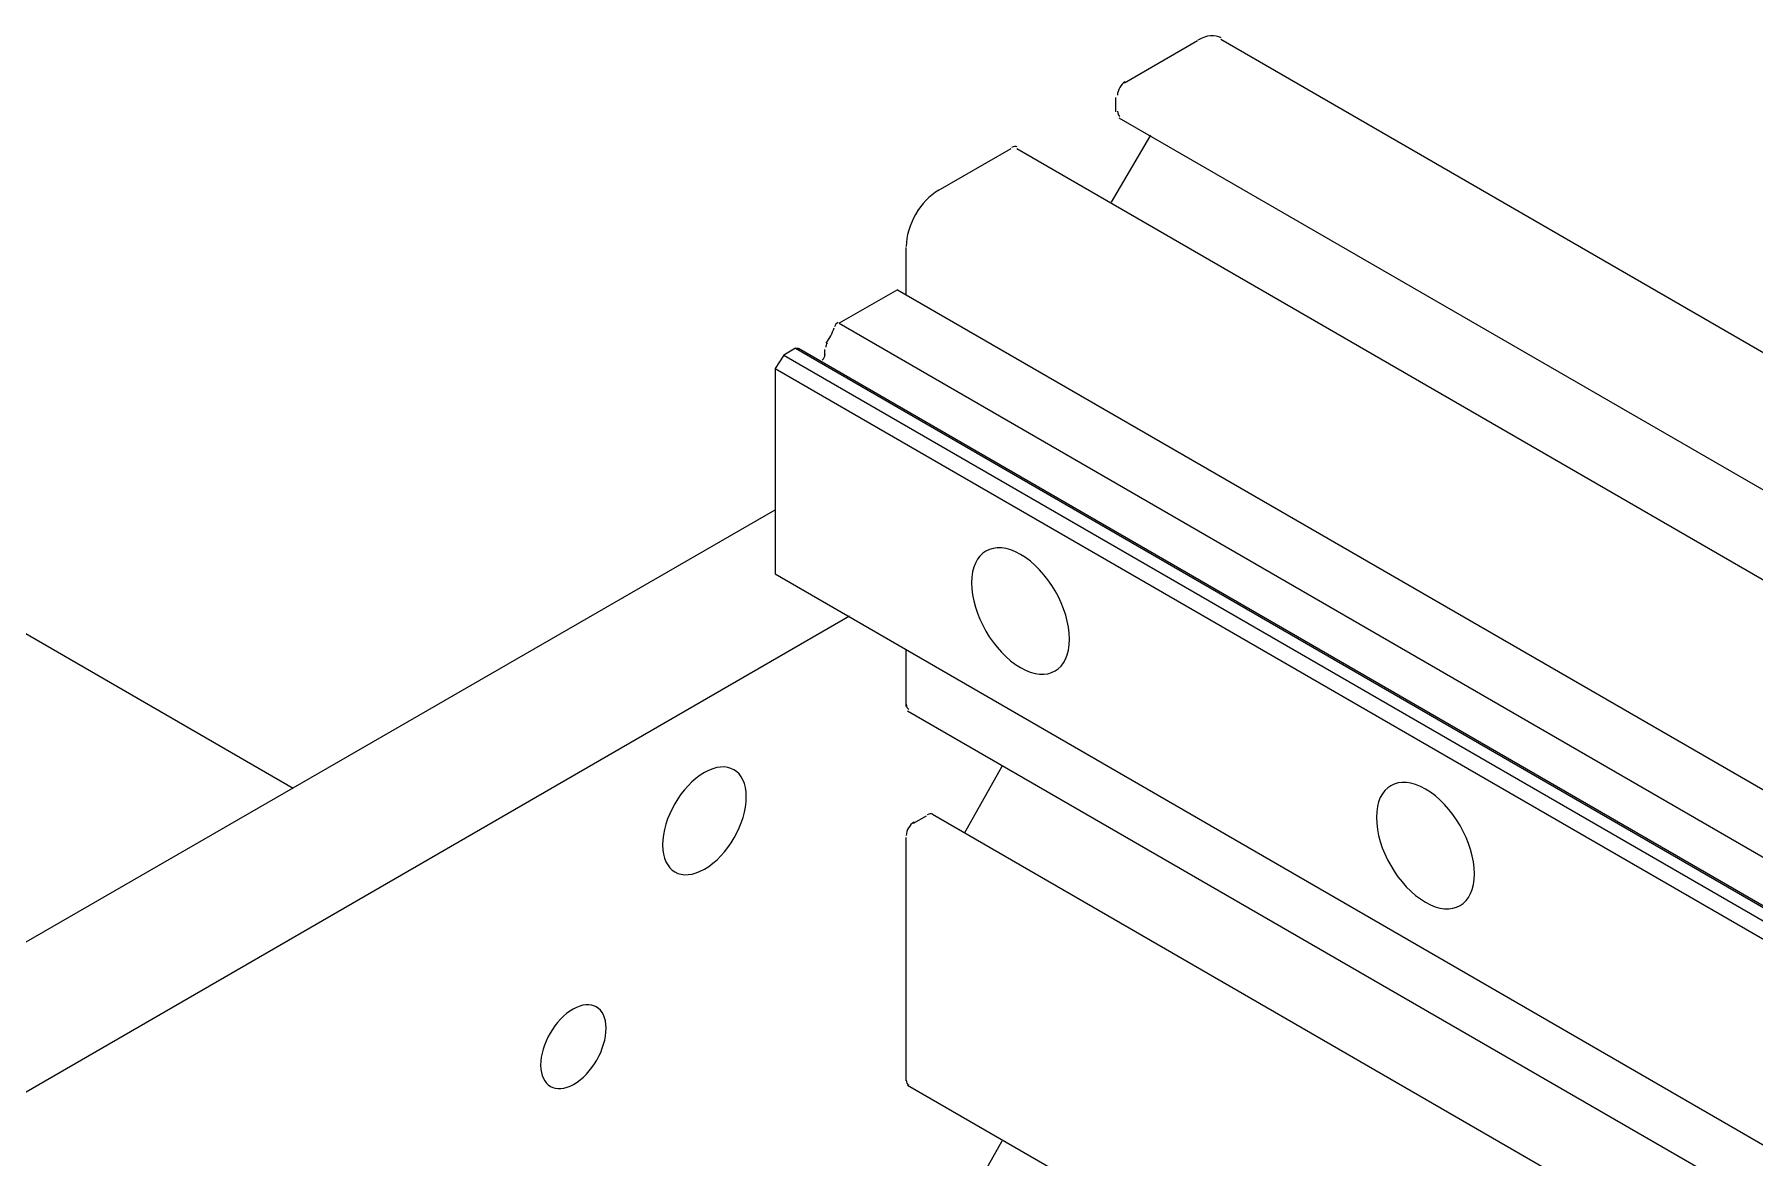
# Model space of a CAD drawing. Extents: x 23 to 317, y -101 to 289.
# Drawn here: x 58.62 to 76.34, y 100.46 to 112.03 of the extents above; entities that cross this region are included whole.
import ezdxf

# ---------------------------------------------------------------- set-up
doc = ezdxf.new("R2010")
doc.units = 0
doc.layers.get('0').update_dxf_attribs({"linetype": 'CONTINUOUS'})

msp = doc.modelspace()

# ---------------------------------------------------------------- linework, layer by layer
at = {"color": 7}
for points in [[(69.853114, 111.530935), (70.603565, 111.966197)], [(70.843709, 111.981206), (94.422881, 98.368024)], [(69.76306, 111.230755), (69.76306, 111.380845)], [(69.793078, 111.170719), (94.422881, 96.957176)], [(69.718033, 110.300196), (70.123276, 110.990611)], [(67.931959, 110.420268), (68.68241, 110.855529)], [(68.742446, 110.855529), (94.828125, 95.786473)], [(67.601761, 109.354627), (67.601761, 109.834916)], [(67.511707, 109.399654), (66.911346, 109.054447)], [(67.511707, 109.399654), (104.854151, 87.846701)], [(66.911346, 109.054447), (105.364457, 86.841096)], [(66.461075, 108.799294), (66.341003, 108.724249), (66.250949, 108.589167), (66.250949, 106.472895)], [(66.341003, 108.724249), (105.829737, 85.925546)], [(66.461075, 108.799294), (105.739683, 86.105654)], [(66.491093, 108.799294), (105.724674, 86.135672)], [(66.761256, 108.784285), (66.761256, 108.724249)], [(66.250949, 108.589167), (105.979827, 85.655383)], [(56.224923, 101.354819), (66.250949, 107.133292)], [(66.250949, 106.472895), (107.510747, 82.63857)], [(67.016409, 106.037634), (57.560726, 100.57435)], [(58.086041, 106.112679), (61.282963, 104.266569)], [(67.601761, 105.107075), (67.601761, 105.692426)], [(67.61677, 105.062047), (107.961018, 81.768047)], [(68.202122, 103.80129), (68.592356, 104.491705)], [(67.676806, 103.906353), (67.811887, 103.981398)], [(67.871923, 103.996407), (108.636424, 80.447253)], [(67.601761, 101.249756), (67.601761, 103.756263)], [(67.61677, 101.204729), (110.37747, 76.51489)], [(68.202122, 99.943971), (68.592356, 100.634386)]]:
    msp.add_lwpolyline(points, dxfattribs=at)
for points in [[(70.847447, 111.992917), (70.78367, 112.029736), (70.697602, 112.021908), (70.608175, 111.971156)], [(69.859054, 111.541198), (69.814232, 111.516314), (69.778597, 111.454588), (69.779461, 111.403329)], [(69.779461, 111.23823), (69.779876, 111.213615), (69.788825, 111.194754), (69.804338, 111.185798)], [(68.746195, 110.870468), (68.730682, 110.879424), (68.709874, 110.877742), (68.68835, 110.865792)], [(67.93657, 110.425227), (67.750349, 110.319541), (67.600682, 110.060292), (67.602281, 109.846177)], [(66.902107, 109.063478), (66.884181, 109.056627), (66.868731, 109.037779), (66.863721, 109.016648)], [(66.788839, 108.851287), (66.778029, 108.838578), (66.771763, 108.822063), (66.772011, 108.806934)], [(66.7764, 108.850816), (66.81309, 108.897299), (66.841823, 108.952194), (66.858231, 109.007151)], [(66.494844, 108.792257), (66.485895, 108.797423), (66.474358, 108.797194), (66.462956, 108.791623)], [(66.735947, 108.675724), (66.753788, 108.687862), (66.765852, 108.710672), (66.765509, 108.731617)], [(68.780686, 106.67267), (68.501891, 106.8332), (68.275562, 106.702539), (68.275166, 106.380831)], [(69.284772, 105.7995), (69.285168, 106.121208), (69.05948, 106.51214), (68.780686, 106.67267)], [(68.275166, 106.380831), (68.27477, 106.059122), (68.500457, 105.668191), (68.779252, 105.507661)], [(68.779252, 105.507661), (69.058047, 105.34713), (69.284376, 105.477791), (69.284772, 105.7995)], [(67.603153, 105.129558), (67.603568, 105.104943), (67.612517, 105.086083), (67.62803, 105.077127)], [(65.521917, 104.425808), (65.28394, 104.289089), (65.091512, 103.955768), (65.092117, 103.681315)], [(65.953906, 104.176418), (65.953301, 104.450871), (65.759893, 104.562526), (65.521917, 104.425808)], [(72.953193, 104.256218), (72.674398, 104.416748), (72.448069, 104.286087), (72.447674, 103.964378)], [(73.45728, 103.383048), (73.457675, 103.704756), (73.231988, 104.095688), (72.953193, 104.256218)], [(65.524106, 103.431925), (65.762083, 103.568644), (65.954511, 103.901964), (65.953906, 104.176418)], [(67.682746, 103.916615), (67.637924, 103.891731), (67.602289, 103.830005), (67.603153, 103.778747)], [(67.875672, 103.996336), (67.860159, 104.005292), (67.839351, 104.00361), (67.817827, 103.991661)], [(72.447674, 103.964378), (72.447278, 103.64267), (72.672965, 103.251738), (72.95176, 103.091208)], [(65.092117, 103.681315), (65.092721, 103.406862), (65.28613, 103.295206), (65.524106, 103.431925)], [(72.95176, 103.091208), (73.230555, 102.930678), (73.456884, 103.061339), (73.45728, 103.383048)], [(64.169305, 101.990157), (63.983084, 101.884472), (63.833418, 101.625222), (63.835017, 101.411108)], [(64.509382, 101.793829), (64.507784, 102.007944), (64.355526, 102.095843), (64.169305, 101.990157)], [(64.175094, 101.214779), (64.361314, 101.320465), (64.510981, 101.579714), (64.509382, 101.793829)], [(63.835017, 101.411108), (63.836615, 101.196993), (63.988873, 101.109093), (64.175094, 101.214779)], [(67.603153, 101.257231), (67.603568, 101.232616), (67.612517, 101.213755), (67.62803, 101.2048)]]:
    msp.add_open_spline(points, degree=3, dxfattribs=at)

doc.saveas('drawing.dxf')
